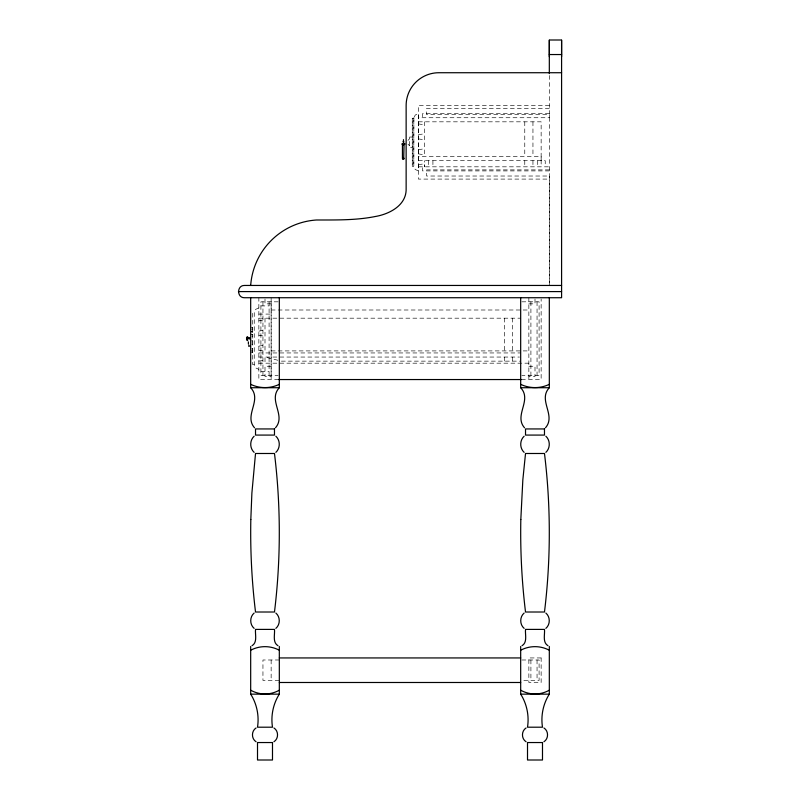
<?xml version="1.0" encoding="UTF-8"?>
<svg xmlns="http://www.w3.org/2000/svg" width="800" height="800" viewBox="0 0 800 800"><rect width="100%" height="100%" fill="white"/><g stroke="black" fill="none" stroke-linecap="round" stroke-linejoin="round"><path stroke-width="0.6" stroke-dasharray="4 3" d="M271.14 375.45L271.14 301.82M413.87 117.65L413.81 166.31L413.81 118.24L415.22 115.05L418.41 113.64L418.41 170.91L415.22 169.5L413.81 166.31L412.27 166.31L412.27 118.24L413.87 118.24M541.14 160.68L541.14 156.59L418.41 156.59M258.86 307.95L255.66 309.35L254.26 312.56L254.26 364.72L255.66 367.92L258.86 369.32M409.65 138.72L407.95 140.38M418.41 134.77L424.55 133.69M418.41 149.77L424.55 148.69M418.41 164.77L424.55 163.69L424.55 166.82L424.55 160.68M258.86 331.14L265 330.05M258.86 346.14L265 345.05M258.86 361.14L265 360.05M549.32 105.45L418.41 105.45L418.41 179.09L549.32 179.09M549.32 108.52L426.59 108.52L426.59 114.66L549.32 114.66L549.32 117.73L418.41 117.73M549.32 113.64L422.5 113.64L422.5 117.73M418.41 121.82L541.14 121.82L541.14 166.82M412.27 137.04L409.65 137.04L409.65 147.51L412.27 147.51M418.41 160.68L545.23 160.68L545.23 166.82M418.41 166.82L549.32 166.82M549.32 169.89L426.59 169.89L426.59 176.02L549.32 176.02L549.32 285.45L549.32 72.73M549.32 170.91L422.5 170.91L422.5 166.82M278.18 301.82L260.91 301.82L260.91 375.45L278.18 375.45M521.82 301.82L539.09 301.82L539.09 375.45L521.82 375.45M271.14 303.86L265 303.86L265 298.95M528.86 303.86L535 303.86L535 298.95M260.91 305.91L269.09 305.91M271.14 310L528.86 310M258.86 314.09L271.14 314.09M258.86 318.18L520.68 318.18M251.7 327.66L252.73 327.66M251.7 327.73L252.73 327.73M251.7 329L252.73 329M251.7 329.23L252.73 329.23M251.7 331.15L252.73 331.15M251.7 331.26L252.73 331.26M251.7 331.69L252.73 331.69M251.7 331.83L252.73 331.83M251.7 332.26L252.73 332.26M251.7 334.33L252.73 334.33M251.7 334.47L252.73 334.47M251.7 334.85L252.73 334.85M251.7 336.17L252.73 336.17M251.7 340.37L252.73 340.37M251.7 341.11L252.73 341.11M251.7 343L252.73 343M251.7 344.7L252.73 344.7M251.7 348.62L252.73 348.59M251.7 349.94L252.73 349.94M251.7 350.86L252.73 350.86M251.7 350.98L252.73 350.98M271.14 350.91L528.86 350.91M251.7 351.89L252.73 351.89M258.86 352.95L520.68 352.95M258.86 357.05L519.51 357.05M281.36 361.14L520.68 361.14M258.86 363.18L528.86 363.18M254.26 364.72L252.73 364.72L252.73 312.56L254.32 312.56L254.32 311.96M271.14 366.25L265 366.25L265 376.48L271.14 376.48M528.86 366.25L535 366.25L535 376.48L528.86 376.48M260.91 371.36L269.09 371.36M278.61 379.55L258.86 379.55L258.86 297.73M521.39 379.55L541.14 379.55L541.14 298.97M279.32 659.99L262.95 659.99L262.95 680.44L279.32 680.44M521.82 659.99L539.09 659.99L539.09 680.44L521.82 680.44M418.41 123.86L424.55 124.95M418.41 138.86L424.55 139.95M418.41 153.86L424.55 154.95M258.86 320.23L265 321.31M258.86 335.23L265 336.31M258.86 350.23L265 351.31M277.86 360.26L265 357.05L265 363.18M407.95 144.16L409.65 145.82M537.72 160.68L537.72 166.82M537.05 301.82L537.05 375.45M537.05 659.99L537.05 680.44M532.95 121.82L532.95 156.59M532.95 160.68L532.95 166.82M530.91 301.82L530.91 375.45M530.91 659.99L530.91 680.44M528.86 297.73L528.86 379.55M524.77 121.82L524.77 156.59M524.77 160.68L524.77 166.82M512.5 318.18L512.5 352.95M512.5 357.05L512.5 363.18M504.32 318.18L504.32 352.95M504.32 357.05L504.32 363.18M432.92 160.68L432.92 166.82M428.64 160.68L428.64 166.82M424.55 121.82L424.55 156.59M412.27 118.24L412.27 166.31M271.14 297.73L271.14 379.55M271.14 659.99L271.14 680.44M269.09 301.82L269.09 375.45M265 318.18L265 352.95M262.95 301.82L262.95 375.45M252.73 352.33L251.7 352.33L252.73 352.4M541.14 657.94L528.86 657.94L528.86 682.49L541.14 682.49L541.14 657.94"/><path stroke-width="1.2" d="M549.32 56.7L549.32 40L561.59 40L561.59 56.7M561.59 40.3L561.59 297.73L244.55 297.73C236.66 298.03 236.66 285.16 244.55 285.45L561.59 285.45M404.09 143.45L403.68 159.39L402.55 159.08L402.85 157.94M279.32 646.49L279.32 694.15C273.16 703.87 270.69 715.83 272.49 727.2L257.51 727.2C259.31 715.83 256.84 703.87 250.68 694.15L250.68 646.49M549.32 646.49L549.32 694.15C543.16 703.87 540.69 715.83 542.49 727.2L527.51 727.2C529.31 715.83 526.84 703.87 520.68 694.15L520.68 646.49M250.4 345.98L248.69 346.29L248.9 345.19M279.32 297.73L279.32 387.73C267.59 400.21 286.42 415.37 275.47 427.8M549.32 297.73L549.32 387.73C537.59 400.21 556.42 415.37 545.47 427.8M254.13 436.22C249.6 440.38 249.6 448.19 254.13 452.35M275.87 452.35C280.4 448.19 280.4 440.38 275.87 436.22M524.13 436.22C519.6 440.38 519.6 448.19 524.13 452.35M545.87 452.35C550.4 448.19 550.4 440.38 545.87 436.22M254.14 613.04C249.6 616.87 249.6 624.54 254.14 628.37M275.86 628.37C280.4 624.54 280.4 616.87 275.86 613.04M524.14 613.04C519.6 616.87 519.6 624.54 524.14 628.37M545.86 628.37C550.4 624.54 550.4 616.87 545.86 613.04M403.48 144.89L405.01 143.95M256.07 727.97C251.26 730.98 251.26 738.76 256.07 741.77M273.93 741.77C278.74 738.76 278.74 730.98 273.93 727.97M526.07 727.97C521.26 730.98 521.26 738.76 526.07 741.77M543.93 741.77C548.74 738.76 548.74 730.98 543.93 727.97M252.02 645.72C257.67 642.42 254.97 634.46 255.52 629.4L274.48 629.4C275.03 634.46 272.33 642.42 277.98 645.72M522.02 645.72C527.67 642.42 524.97 634.46 525.52 629.4L544.48 629.4C545.03 634.46 542.33 642.42 547.98 645.72M279.32 690.19C270.44 695.23 259.56 695.23 250.68 690.19M549.32 690.19C540.44 695.23 529.56 695.23 520.68 690.19M250.68 650.24C259.62 645.46 270.38 645.46 279.32 650.24M520.68 650.24C529.62 645.46 540.38 645.46 549.32 650.24M279.32 384.34C270.28 388.67 259.72 388.67 250.68 384.34M549.32 384.34C540.28 388.67 529.72 388.67 520.68 384.34M403.05 141.56L403.98 141.92M549.32 54.54L561.59 54.54M561.59 72.73L438.86 72.73A32.73 32.73 0 0 0 406.14 105.45L406.14 188.51C406.71 205.27 389.46 214.14 375.17 216.53C355.85 220.4 336.05 219.94 316.45 220A70.6 70.6 0 0 0 250.68 285.45M238.41 291.59L561.59 291.59M278.61 379.55L521.39 379.55M250.68 297.73L250.68 387.73L279.32 387.73M520.68 297.73L520.68 387.73L549.32 387.73M279.32 657.94L520.68 657.94M279.32 682.49L520.68 682.49M250.68 694.15L279.32 694.15M520.68 694.15L549.32 694.15M402.87 144.79L401.92 144.04M403.68 157.94L404.09 158.67M524.53 427.8C513.58 415.37 532.41 400.21 520.68 387.73M254.53 427.8C243.58 415.37 262.41 400.21 250.68 387.73M549.32 40.3L549.32 73.62M403.48 139.65L403.48 142.95M402.44 143.45L402.44 158.67M248.39 341.89L248.39 344.08M247.61 336.58L247.61 340.67M246.59 337.13L246.59 340.13M250.82 519.51C250.22 550.4 251.79 581.34 255.52 612.01L274.48 612.01C280.9 559.43 280.9 506.07 274.48 453.49L255.52 453.49L251.89 493.05L250.82 519.51M520.82 519.51C520.22 550.4 521.79 581.34 525.52 612.01L544.48 612.01C550.9 559.43 550.9 506.07 544.48 453.49L525.52 453.49L522.84 479.84L520.82 519.51M248.43 338.12C249.84 340.92 251.35 336.1 248.43 338.12M274.48 428.94L255.52 428.94L255.52 435.08L274.48 435.08L274.48 428.94M544.48 428.94L525.52 428.94L525.52 435.08L544.48 435.08L544.48 428.94M272.49 742.54L257.51 742.54L257.51 760L272.49 760L272.49 742.54M542.49 742.54L527.51 742.54L527.51 760L542.49 760L542.49 742.54"/></g></svg>
